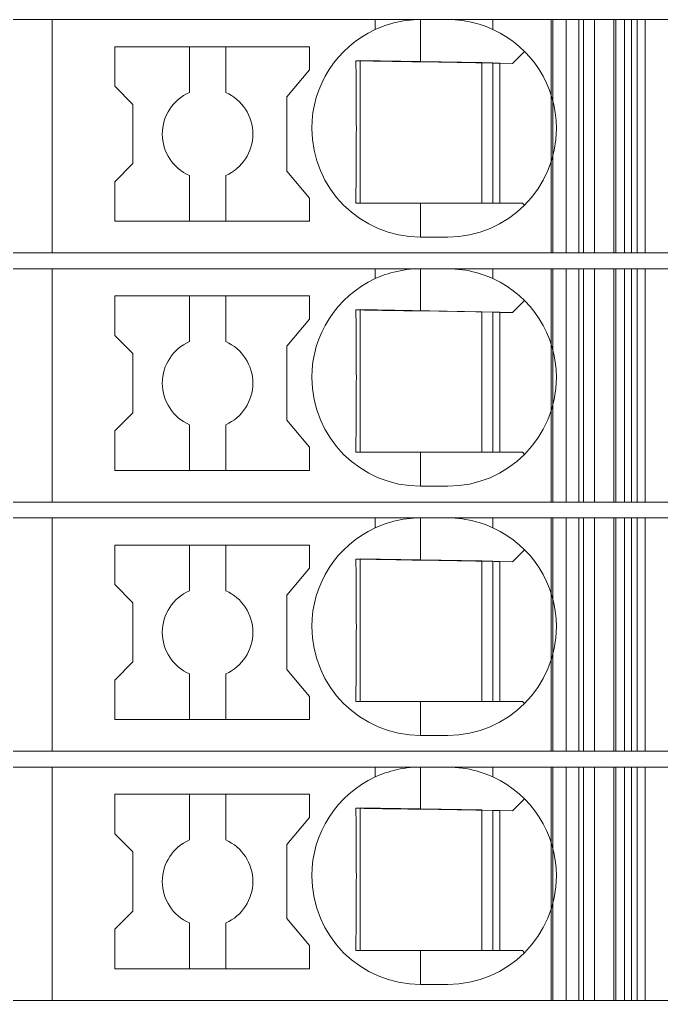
# Model space of a CAD drawing. Header units: millimetres. Extents: x 0 to 2100, y 0 to 1485.
# Drawn here: x 1261.2 to 1275.37, y 750.35 to 772 of the extents above; entities that cross this region are included whole.
import ezdxf
from ezdxf.enums import TextEntityAlignment as Align

# ---------------------------------------------------------------- set-up
doc = ezdxf.new("R2010")
doc.units = ezdxf.units.MM
for name, color, linetype, lineweight in [('EPLAN309', 5, 'Continuous', 5), ('EPLAN493', 5, 'Continuous', 5), ('MAIN-1', 7, 'Continuous', 5), ('MAIN-2', 7, 'Continuous', 5)]:
    doc.layers.add(name, color=color, linetype=linetype, lineweight=lineweight)
doc.styles.add('Tahoma', font='')
doc.styles.get('Tahoma').set_extended_font_data('Tahoma')

# ---------------------------------------------------------------- blocks, each defined once
blk = doc.blocks.new('EPLSYM_LibrarySPECIAL_Symbol12_Variant0_Placement8_5')
at = {"layer": 'EPLAN309', "lineweight": 13, "ltscale": 20}
blk.add_lwpolyline([(0, -5.15), (68.15, -5.15), (68.15, 0), (0, 0)], close=True, dxfattribs=at)
at = {"layer": 'EPLAN493', "color": 5, "style": 'Tahoma'}
blk.add_attdef('17_20450', text='', height=2.93475, dxfattribs=at).set_placement((0, -27.293475), align=Align.MIDDLE_RIGHT)
blk = doc.blocks.new('EPLSYM_LibrarySPECIAL_Symbol12_Variant0_Placement8_6')
at = {"layer": 'EPLAN309', "lineweight": 13, "ltscale": 20}
blk.add_lwpolyline([(0, -5.15), (68.15, -5.15), (68.15, 0), (0, 0)], close=True, dxfattribs=at)
at = {"layer": 'EPLAN493', "color": 5, "style": 'Tahoma'}
blk.add_attdef('17_20450', text='', height=2.93475, dxfattribs=at).set_placement((0, -27.293475), align=Align.MIDDLE_RIGHT)
blk = doc.blocks.new('EPLSYM_LibrarySPECIAL_Symbol12_Variant0_Placement8_7')
at = {"layer": 'EPLAN309', "lineweight": 13, "ltscale": 20}
blk.add_lwpolyline([(0, -5.15), (68.15, -5.15), (68.15, 0), (0, 0)], close=True, dxfattribs=at)
at = {"layer": 'EPLAN493', "color": 5, "style": 'Tahoma'}
blk.add_attdef('17_20450', text='', height=2.93475, dxfattribs=at).set_placement((0, -27.293475), align=Align.MIDDLE_RIGHT)
blk = doc.blocks.new('EPLSYM_LibrarySPECIAL_Symbol12_Variant0_Placement8_8')
at = {"layer": 'EPLAN309', "lineweight": 13, "ltscale": 20}
blk.add_lwpolyline([(0, -5.15), (68.15, -5.15), (68.15, 0), (0, 0)], close=True, dxfattribs=at)
at = {"layer": 'EPLAN493', "color": 5, "style": 'Tahoma'}
blk.add_attdef('17_20450', text='', height=2.93475, dxfattribs=at).set_placement((0, -27.293475), align=Align.MIDDLE_RIGHT)

msp = doc.modelspace()

# ---------------------------------------------------------------- linework, layer by layer
at = {"layer": 'MAIN-1'}
for p, q in [((1261.919, 772), (1261.2, 772)), ((1269.05, 772), (1261.919, 772)), ((1261.919, 772), (1261.919, 766.85)), ((1269.05, 772), (1270.05, 772)), ((1269.05, 771.782), (1269.05, 772)), ((1269.156, 771.827), (1269.102, 771.805)), ((1269.213, 771.849), (1269.156, 771.827)), ((1269.272, 771.87), (1269.213, 771.849)), ((1269.333, 771.89), (1269.272, 771.87)), ((1269.397, 771.909), (1269.333, 771.89)), ((1269.463, 771.927), (1269.397, 771.909)), ((1269.531, 771.943), (1269.463, 771.927)), ((1269.601, 771.958), (1269.531, 771.943)), ((1269.673, 771.97), (1269.601, 771.958)), ((1269.746, 771.981), (1269.673, 771.97)), ((1269.821, 771.989), (1269.746, 771.981)), ((1269.897, 771.995), (1269.821, 771.989)), ((1269.973, 771.999), (1269.897, 771.995)), ((1270.05, 772), (1269.973, 771.999)), ((1270.05, 771.068), (1270.05, 772)), ((1270.05, 772), (1270.65, 772)), ((1270.65, 772), (1270.732, 771.999)), ((1271.65, 772), (1270.65, 772)), ((1270.732, 771.999), (1270.814, 771.994)), ((1270.814, 771.994), (1270.896, 771.987)), ((1270.896, 771.987), (1270.975, 771.978)), ((1270.975, 771.978), (1271.053, 771.966)), ((1271.053, 771.966), (1271.13, 771.952)), ((1271.13, 771.952), (1271.204, 771.935)), ((1271.204, 771.935), (1271.275, 771.917)), ((1271.275, 771.917), (1271.345, 771.897)), ((1271.345, 771.897), (1271.411, 771.876)), ((1271.411, 771.876), (1271.475, 771.854)), ((1271.475, 771.854), (1271.536, 771.831)), ((1271.536, 771.831), (1271.594, 771.806)), ((1271.65, 772), (1274.704, 772)), ((1271.65, 771.782), (1271.65, 772)), ((1274.832, 772), (1274.704, 772)), ((1274.704, 766.85), (1274.704, 772)), ((1274.832, 772), (1275.367, 772)), ((1274.832, 766.85), (1274.832, 772)), ((1269.102, 771.805), (1269.05, 771.782)), ((1271.594, 771.806), (1271.65, 771.782)), ((1263.3, 771.4), (1263.3, 770.529)), ((1263.3, 771.4), (1267.6, 771.4)), ((1264.95, 771.4), (1264.95, 770.392)), ((1265.75, 770.392), (1265.75, 771.4)), ((1267.6, 770.889), (1267.6, 771.4)), ((1272.083, 771.033), (1272.347, 771.297)), ((1268.624, 771.092), (1268.625, 771.022)), ((1268.685, 771.091), (1268.624, 771.092)), ((1268.625, 771.022), (1268.625, 770.95)), ((1268.746, 771.09), (1268.685, 771.091)), ((1268.721, 771.091), (1268.721, 767.95)), ((1268.809, 771.089), (1268.746, 771.09)), ((1268.873, 771.088), (1268.809, 771.089)), ((1268.937, 771.087), (1268.873, 771.088)), ((1269.003, 771.086), (1268.937, 771.087)), ((1269.071, 771.085), (1269.003, 771.086)), ((1269.14, 771.084), (1269.071, 771.085)), ((1269.21, 771.082), (1269.14, 771.084)), ((1269.283, 771.081), (1269.21, 771.082)), ((1269.358, 771.08), (1269.283, 771.081)), ((1269.435, 771.079), (1269.358, 771.08)), ((1269.514, 771.077), (1269.435, 771.079)), ((1269.597, 771.076), (1269.514, 771.077)), ((1269.682, 771.075), (1269.597, 771.076)), ((1269.771, 771.073), (1269.682, 771.075)), ((1269.862, 771.071), (1269.771, 771.073)), ((1269.955, 771.07), (1269.862, 771.071)), ((1270.05, 771.068), (1269.955, 771.07)), ((1270.05, 771.068), (1272.083, 771.033)), ((1271.4, 771.045), (1271.4, 767.95)), ((1271.65, 767.95), (1271.65, 771.04)), ((1271.8, 771.038), (1271.8, 767.95)), ((1267.1, 770.293), (1267.6, 770.889)), ((1268.625, 770.95), (1268.626, 770.877)), ((1268.626, 770.877), (1268.627, 770.803)), ((1268.627, 770.803), (1268.628, 770.727)), ((1263.7, 770.129), (1263.3, 770.529)), ((1268.628, 770.727), (1268.628, 770.649)), ((1268.628, 770.649), (1268.629, 770.57)), ((1268.629, 770.57), (1268.63, 770.488)), ((1268.63, 770.488), (1268.63, 770.404)), ((1268.63, 770.404), (1268.631, 770.317)), ((1268.631, 770.317), (1268.631, 770.226)), ((1263.7, 770.129), (1263.7, 768.821)), ((1267.1, 770.293), (1267.1, 768.657)), ((1268.631, 770.226), (1268.632, 770.132)), ((1268.632, 770.132), (1268.633, 770.034)), ((1268.633, 770.034), (1268.633, 769.931)), ((1268.633, 769.931), (1268.633, 769.824)), ((1268.633, 769.824), (1268.633, 769.713)), ((1268.633, 769.713), (1268.634, 769.6)), ((1268.634, 769.6), (1268.633, 769.479)), ((1268.633, 769.479), (1268.633, 769.361)), ((1268.633, 769.247), (1268.632, 769.138)), ((1268.633, 769.361), (1268.633, 769.247)), ((1268.632, 769.034), (1268.631, 768.934)), ((1268.632, 769.138), (1268.632, 769.034)), ((1263.7, 768.821), (1263.3, 768.421)), ((1268.631, 768.839), (1268.63, 768.748)), ((1268.631, 768.934), (1268.631, 768.839)), ((1267.1, 768.657), (1267.6, 768.061)), ((1268.629, 768.659), (1268.628, 768.573)), ((1268.63, 768.748), (1268.629, 768.659)), ((1263.3, 768.421), (1263.3, 767.55)), ((1264.95, 768.558), (1264.95, 767.55)), ((1265.75, 768.558), (1265.75, 767.55)), ((1268.627, 768.408), (1268.626, 768.329)), ((1268.628, 768.49), (1268.627, 768.408)), ((1268.628, 768.573), (1268.628, 768.49)), ((1268.625, 768.25), (1268.624, 768.174)), ((1268.624, 768.174), (1268.624, 768.098)), ((1268.626, 768.329), (1268.625, 768.25)), ((1267.6, 767.55), (1267.6, 768.061)), ((1268.623, 768.024), (1268.622, 767.95)), ((1268.622, 767.95), (1268.683, 767.95)), ((1268.624, 768.098), (1268.623, 768.024)), ((1268.683, 767.95), (1268.746, 767.95)), ((1268.746, 767.95), (1268.809, 767.95)), ((1268.809, 767.95), (1268.873, 767.95)), ((1268.873, 767.95), (1268.939, 767.95)), ((1268.939, 767.95), (1269.005, 767.95)), ((1269.005, 767.95), (1269.074, 767.95)), ((1269.074, 767.95), (1269.144, 767.95)), ((1269.144, 767.95), (1269.215, 767.95)), ((1269.215, 767.95), (1269.289, 767.95)), ((1269.289, 767.95), (1269.364, 767.95)), ((1269.364, 767.95), (1269.442, 767.95)), ((1269.442, 767.95), (1269.522, 767.95)), ((1269.522, 767.95), (1269.605, 767.95)), ((1269.605, 767.95), (1269.69, 767.95)), ((1269.69, 767.95), (1269.778, 767.95)), ((1269.778, 767.95), (1269.867, 767.95)), ((1269.867, 767.95), (1269.958, 767.95)), ((1269.958, 767.95), (1270.05, 767.95)), ((1270.05, 767.95), (1272.3, 767.95)), ((1270.05, 767.95), (1270.05, 767.2)), ((1272.347, 767.903), (1272.3, 767.95)), ((1267.6, 767.55), (1263.3, 767.55)), ((1270.65, 767.2), (1270.05, 767.2)), ((1261.919, 766.85), (1261.2, 766.85)), ((1261.919, 766.85), (1274.704, 766.85)), ((1273.544, 766.85), (1273.544, 766.85)), ((1273.65, 766.85), (1273.65, 766.85)), ((1274.832, 766.85), (1274.704, 766.85)), ((1274.832, 766.85), (1275.367, 766.85)), ((1261.919, 766.5), (1261.2, 766.5)), ((1269.05, 766.5), (1261.919, 766.5)), ((1261.919, 766.5), (1261.919, 761.35)), ((1269.05, 766.5), (1270.05, 766.5)), ((1269.05, 766.282), (1269.05, 766.5)), ((1269.463, 766.427), (1269.397, 766.409)), ((1269.531, 766.443), (1269.463, 766.427)), ((1269.601, 766.458), (1269.531, 766.443)), ((1269.673, 766.47), (1269.601, 766.458)), ((1269.746, 766.481), (1269.673, 766.47)), ((1269.821, 766.489), (1269.746, 766.481)), ((1269.897, 766.495), (1269.821, 766.489)), ((1269.973, 766.499), (1269.897, 766.495)), ((1270.05, 766.5), (1269.973, 766.499)), ((1270.05, 765.568), (1270.05, 766.5)), ((1270.05, 766.5), (1270.65, 766.5)), ((1270.65, 766.5), (1270.732, 766.499)), ((1271.65, 766.5), (1270.65, 766.5)), ((1270.732, 766.499), (1270.814, 766.494)), ((1270.814, 766.494), (1270.896, 766.487)), ((1270.896, 766.487), (1270.975, 766.478)), ((1270.975, 766.478), (1271.053, 766.466)), ((1271.053, 766.466), (1271.13, 766.452)), ((1271.13, 766.452), (1271.204, 766.435)), ((1271.204, 766.435), (1271.275, 766.417)), ((1271.275, 766.417), (1271.345, 766.397)), ((1271.65, 766.5), (1274.704, 766.5)), ((1271.65, 766.282), (1271.65, 766.5)), ((1274.832, 766.5), (1274.704, 766.5)), ((1274.704, 761.35), (1274.704, 766.5)), ((1274.832, 766.5), (1275.367, 766.5)), ((1274.832, 761.35), (1274.832, 766.5)), ((1269.102, 766.305), (1269.05, 766.282)), ((1269.156, 766.327), (1269.102, 766.305)), ((1269.213, 766.349), (1269.156, 766.327)), ((1269.272, 766.37), (1269.213, 766.349)), ((1269.333, 766.39), (1269.272, 766.37)), ((1269.397, 766.409), (1269.333, 766.39)), ((1271.345, 766.397), (1271.411, 766.376)), ((1271.411, 766.376), (1271.475, 766.354)), ((1271.475, 766.354), (1271.536, 766.331)), ((1271.536, 766.331), (1271.594, 766.306)), ((1271.594, 766.306), (1271.65, 766.282)), ((1263.3, 765.9), (1263.3, 765.029)), ((1263.3, 765.9), (1267.6, 765.9)), ((1264.95, 765.9), (1264.95, 764.892)), ((1265.75, 764.892), (1265.75, 765.9)), ((1267.6, 765.389), (1267.6, 765.9)), ((1272.083, 765.533), (1272.347, 765.797)), ((1268.624, 765.592), (1268.625, 765.522)), ((1268.685, 765.591), (1268.624, 765.592)), ((1268.746, 765.59), (1268.685, 765.591)), ((1268.721, 765.591), (1268.721, 762.45)), ((1268.809, 765.589), (1268.746, 765.59)), ((1268.873, 765.588), (1268.809, 765.589)), ((1268.937, 765.587), (1268.873, 765.588)), ((1269.003, 765.586), (1268.937, 765.587)), ((1269.071, 765.585), (1269.003, 765.586)), ((1269.14, 765.584), (1269.071, 765.585)), ((1269.21, 765.582), (1269.14, 765.584)), ((1269.283, 765.581), (1269.21, 765.582)), ((1269.358, 765.58), (1269.283, 765.581)), ((1269.435, 765.579), (1269.358, 765.58)), ((1269.514, 765.577), (1269.435, 765.579)), ((1269.597, 765.576), (1269.514, 765.577)), ((1269.682, 765.575), (1269.597, 765.576)), ((1269.771, 765.573), (1269.682, 765.575)), ((1269.862, 765.571), (1269.771, 765.573)), ((1269.955, 765.57), (1269.862, 765.571)), ((1270.05, 765.568), (1269.955, 765.57)), ((1270.05, 765.568), (1272.083, 765.533)), ((1271.4, 765.545), (1271.4, 762.45)), ((1267.1, 764.793), (1267.6, 765.389)), ((1268.625, 765.522), (1268.625, 765.45)), ((1268.625, 765.45), (1268.626, 765.377)), ((1268.626, 765.377), (1268.627, 765.303)), ((1271.65, 762.45), (1271.65, 765.54)), ((1271.8, 765.538), (1271.8, 762.45)), ((1268.627, 765.303), (1268.628, 765.227)), ((1268.628, 765.227), (1268.628, 765.149)), ((1268.628, 765.149), (1268.629, 765.07)), ((1263.7, 764.629), (1263.3, 765.029)), ((1268.629, 765.07), (1268.63, 764.988)), ((1268.63, 764.988), (1268.63, 764.904)), ((1268.63, 764.904), (1268.631, 764.817)), ((1267.1, 764.793), (1267.1, 763.157)), ((1268.631, 764.817), (1268.631, 764.726)), ((1268.631, 764.726), (1268.632, 764.632)), ((1263.7, 764.629), (1263.7, 763.321)), ((1268.632, 764.632), (1268.633, 764.534)), ((1268.633, 764.534), (1268.633, 764.431)), ((1268.633, 764.431), (1268.633, 764.324)), ((1268.633, 764.324), (1268.633, 764.213)), ((1268.633, 764.213), (1268.634, 764.1)), ((1268.634, 764.1), (1268.633, 763.979)), ((1268.633, 763.979), (1268.633, 763.861)), ((1268.633, 763.861), (1268.633, 763.747)), ((1268.633, 763.747), (1268.632, 763.638)), ((1268.632, 763.638), (1268.632, 763.534)), ((1268.632, 763.534), (1268.631, 763.434)), ((1268.631, 763.434), (1268.631, 763.339)), ((1263.7, 763.321), (1263.3, 762.921)), ((1268.63, 763.248), (1268.629, 763.159)), ((1268.631, 763.339), (1268.63, 763.248)), ((1264.95, 763.058), (1264.95, 762.05)), ((1265.75, 763.058), (1265.75, 762.05)), ((1267.1, 763.157), (1267.6, 762.561)), ((1268.628, 762.99), (1268.627, 762.908)), ((1268.629, 763.159), (1268.628, 763.073)), ((1268.628, 763.073), (1268.628, 762.99)), ((1263.3, 762.921), (1263.3, 762.05)), ((1268.625, 762.75), (1268.624, 762.674)), ((1268.626, 762.829), (1268.625, 762.75)), ((1268.627, 762.908), (1268.626, 762.829)), ((1267.6, 762.05), (1267.6, 762.561)), ((1268.623, 762.524), (1268.622, 762.45)), ((1268.624, 762.598), (1268.623, 762.524)), ((1268.624, 762.674), (1268.624, 762.598)), ((1268.622, 762.45), (1268.683, 762.45)), ((1268.683, 762.45), (1268.746, 762.45)), ((1268.746, 762.45), (1268.809, 762.45)), ((1268.809, 762.45), (1268.873, 762.45)), ((1268.873, 762.45), (1268.939, 762.45)), ((1268.939, 762.45), (1269.005, 762.45)), ((1269.005, 762.45), (1269.074, 762.45)), ((1269.074, 762.45), (1269.144, 762.45)), ((1269.144, 762.45), (1269.215, 762.45)), ((1269.215, 762.45), (1269.289, 762.45)), ((1269.289, 762.45), (1269.364, 762.45)), ((1269.364, 762.45), (1269.442, 762.45)), ((1269.442, 762.45), (1269.522, 762.45)), ((1269.522, 762.45), (1269.605, 762.45)), ((1269.605, 762.45), (1269.69, 762.45)), ((1269.69, 762.45), (1269.778, 762.45)), ((1269.778, 762.45), (1269.867, 762.45)), ((1269.867, 762.45), (1269.958, 762.45)), ((1269.958, 762.45), (1270.05, 762.45)), ((1270.05, 762.45), (1272.3, 762.45)), ((1270.05, 762.45), (1270.05, 761.7)), ((1272.347, 762.403), (1272.3, 762.45)), ((1267.6, 762.05), (1263.3, 762.05)), ((1270.65, 761.7), (1270.05, 761.7)), ((1261.919, 761.35), (1261.2, 761.35)), ((1261.919, 761.35), (1274.704, 761.35)), ((1273.544, 761.35), (1273.544, 761.35)), ((1273.65, 761.35), (1273.65, 761.35)), ((1274.832, 761.35), (1274.704, 761.35)), ((1274.832, 761.35), (1275.367, 761.35)), ((1261.919, 761), (1261.2, 761)), ((1269.05, 761), (1261.919, 761)), ((1261.919, 761), (1261.919, 755.85)), ((1269.05, 761), (1270.05, 761)), ((1269.05, 760.782), (1269.05, 761)), ((1269.973, 760.999), (1269.897, 760.995)), ((1270.05, 761), (1269.973, 760.999)), ((1270.05, 760.068), (1270.05, 761)), ((1270.05, 761), (1270.65, 761)), ((1270.65, 761), (1270.732, 760.999)), ((1271.65, 761), (1270.65, 761)), ((1270.732, 760.999), (1270.814, 760.994)), ((1271.65, 761), (1274.704, 761)), ((1271.65, 760.782), (1271.65, 761)), ((1274.832, 761), (1274.704, 761)), ((1274.704, 755.85), (1274.704, 761)), ((1274.832, 761), (1275.367, 761)), ((1274.832, 755.85), (1274.832, 761)), ((1269.102, 760.805), (1269.05, 760.782)), ((1269.156, 760.827), (1269.102, 760.805)), ((1269.213, 760.849), (1269.156, 760.827)), ((1269.272, 760.87), (1269.213, 760.849)), ((1269.333, 760.89), (1269.272, 760.87)), ((1269.397, 760.909), (1269.333, 760.89)), ((1269.463, 760.927), (1269.397, 760.909)), ((1269.531, 760.943), (1269.463, 760.927)), ((1269.601, 760.958), (1269.531, 760.943)), ((1269.673, 760.97), (1269.601, 760.958)), ((1269.746, 760.981), (1269.673, 760.97)), ((1269.821, 760.989), (1269.746, 760.981)), ((1269.897, 760.995), (1269.821, 760.989)), ((1270.814, 760.994), (1270.896, 760.987)), ((1270.896, 760.987), (1270.975, 760.978)), ((1270.975, 760.978), (1271.053, 760.966)), ((1271.053, 760.966), (1271.13, 760.952)), ((1271.13, 760.952), (1271.204, 760.935)), ((1271.204, 760.935), (1271.275, 760.917)), ((1271.275, 760.917), (1271.345, 760.897)), ((1271.345, 760.897), (1271.411, 760.876)), ((1271.411, 760.876), (1271.475, 760.854)), ((1271.475, 760.854), (1271.536, 760.831)), ((1271.536, 760.831), (1271.594, 760.806)), ((1271.594, 760.806), (1271.65, 760.782)), ((1263.3, 760.4), (1263.3, 759.529)), ((1263.3, 760.4), (1267.6, 760.4)), ((1264.95, 760.4), (1264.95, 759.392)), ((1265.75, 759.392), (1265.75, 760.4)), ((1267.6, 759.889), (1267.6, 760.4)), ((1272.083, 760.033), (1272.347, 760.297)), ((1268.624, 760.092), (1268.625, 760.022)), ((1268.685, 760.091), (1268.624, 760.092)), ((1268.625, 760.022), (1268.625, 759.95)), ((1268.625, 759.95), (1268.626, 759.877)), ((1268.746, 760.09), (1268.685, 760.091)), ((1268.721, 760.091), (1268.721, 756.95)), ((1268.809, 760.089), (1268.746, 760.09)), ((1268.873, 760.088), (1268.809, 760.089)), ((1268.937, 760.087), (1268.873, 760.088)), ((1269.003, 760.086), (1268.937, 760.087)), ((1269.071, 760.085), (1269.003, 760.086)), ((1269.14, 760.084), (1269.071, 760.085)), ((1269.21, 760.082), (1269.14, 760.084)), ((1269.283, 760.081), (1269.21, 760.082)), ((1269.358, 760.08), (1269.283, 760.081)), ((1269.435, 760.079), (1269.358, 760.08)), ((1269.514, 760.077), (1269.435, 760.079)), ((1269.597, 760.076), (1269.514, 760.077)), ((1269.682, 760.075), (1269.597, 760.076)), ((1269.771, 760.073), (1269.682, 760.075)), ((1269.862, 760.071), (1269.771, 760.073)), ((1269.955, 760.07), (1269.862, 760.071)), ((1270.05, 760.068), (1269.955, 760.07)), ((1270.05, 760.068), (1272.083, 760.033)), ((1271.4, 760.045), (1271.4, 756.95)), ((1271.65, 756.95), (1271.65, 760.04)), ((1271.8, 760.038), (1271.8, 756.95)), ((1267.1, 759.293), (1267.6, 759.889)), ((1268.626, 759.877), (1268.627, 759.803)), ((1268.627, 759.803), (1268.628, 759.727)), ((1268.628, 759.727), (1268.628, 759.649)), ((1263.7, 759.129), (1263.3, 759.529)), ((1268.628, 759.649), (1268.629, 759.57)), ((1268.629, 759.57), (1268.63, 759.488)), ((1268.63, 759.488), (1268.63, 759.404)), ((1267.1, 759.293), (1267.1, 757.657)), ((1268.63, 759.404), (1268.631, 759.317)), ((1268.631, 759.317), (1268.631, 759.226)), ((1263.7, 759.129), (1263.7, 757.821)), ((1268.631, 759.226), (1268.632, 759.132)), ((1268.632, 759.132), (1268.633, 759.034)), ((1268.633, 759.034), (1268.633, 758.931)), ((1268.633, 758.931), (1268.633, 758.824)), ((1268.633, 758.824), (1268.633, 758.713)), ((1268.633, 758.713), (1268.634, 758.6)), ((1268.634, 758.6), (1268.633, 758.479)), ((1268.633, 758.479), (1268.633, 758.361)), ((1268.633, 758.247), (1268.632, 758.138)), ((1268.633, 758.361), (1268.633, 758.247)), ((1268.632, 758.034), (1268.631, 757.934)), ((1268.632, 758.138), (1268.632, 758.034)), ((1263.7, 757.821), (1263.3, 757.421)), ((1268.631, 757.839), (1268.63, 757.748)), ((1268.631, 757.934), (1268.631, 757.839)), ((1264.95, 757.558), (1264.95, 756.55)), ((1265.75, 757.558), (1265.75, 756.55)), ((1267.1, 757.657), (1267.6, 757.061)), ((1268.629, 757.659), (1268.628, 757.573)), ((1268.628, 757.573), (1268.628, 757.49)), ((1268.63, 757.748), (1268.629, 757.659)), ((1263.3, 757.421), (1263.3, 756.55)), ((1268.626, 757.329), (1268.625, 757.25)), ((1268.627, 757.408), (1268.626, 757.329)), ((1268.628, 757.49), (1268.627, 757.408)), ((1268.625, 757.25), (1268.624, 757.174)), ((1268.624, 757.174), (1268.624, 757.098)), ((1267.6, 756.55), (1267.6, 757.061)), ((1268.623, 757.024), (1268.622, 756.95)), ((1268.622, 756.95), (1268.683, 756.95)), ((1268.624, 757.098), (1268.623, 757.024)), ((1268.683, 756.95), (1268.746, 756.95)), ((1268.746, 756.95), (1268.809, 756.95)), ((1268.809, 756.95), (1268.873, 756.95)), ((1268.873, 756.95), (1268.939, 756.95)), ((1268.939, 756.95), (1269.005, 756.95)), ((1269.005, 756.95), (1269.074, 756.95)), ((1269.074, 756.95), (1269.144, 756.95)), ((1269.144, 756.95), (1269.215, 756.95)), ((1269.215, 756.95), (1269.289, 756.95)), ((1269.289, 756.95), (1269.364, 756.95)), ((1269.364, 756.95), (1269.442, 756.95)), ((1269.442, 756.95), (1269.522, 756.95)), ((1269.522, 756.95), (1269.605, 756.95)), ((1269.605, 756.95), (1269.69, 756.95)), ((1269.69, 756.95), (1269.778, 756.95)), ((1269.778, 756.95), (1269.867, 756.95)), ((1269.867, 756.95), (1269.958, 756.95)), ((1269.958, 756.95), (1270.05, 756.95)), ((1270.05, 756.95), (1272.3, 756.95)), ((1270.05, 756.95), (1270.05, 756.2)), ((1272.347, 756.903), (1272.3, 756.95)), ((1267.6, 756.55), (1263.3, 756.55)), ((1270.65, 756.2), (1270.05, 756.2)), ((1261.919, 755.85), (1261.2, 755.85)), ((1261.919, 755.85), (1274.704, 755.85)), ((1273.544, 755.85), (1273.544, 755.85)), ((1273.65, 755.85), (1273.65, 755.85)), ((1274.832, 755.85), (1274.704, 755.85)), ((1274.832, 755.85), (1275.367, 755.85)), ((1261.919, 755.5), (1261.2, 755.5)), ((1269.05, 755.5), (1261.919, 755.5)), ((1261.919, 755.5), (1261.919, 750.35)), ((1269.05, 755.5), (1270.05, 755.5)), ((1269.05, 755.282), (1269.05, 755.5)), ((1269.272, 755.37), (1269.213, 755.349)), ((1269.333, 755.39), (1269.272, 755.37)), ((1269.397, 755.409), (1269.333, 755.39)), ((1269.463, 755.427), (1269.397, 755.409)), ((1269.531, 755.443), (1269.463, 755.427)), ((1269.601, 755.458), (1269.531, 755.443)), ((1269.673, 755.47), (1269.601, 755.458)), ((1269.746, 755.481), (1269.673, 755.47)), ((1269.821, 755.489), (1269.746, 755.481)), ((1269.897, 755.495), (1269.821, 755.489)), ((1269.973, 755.499), (1269.897, 755.495)), ((1270.05, 755.5), (1269.973, 755.499)), ((1270.05, 754.568), (1270.05, 755.5)), ((1270.05, 755.5), (1270.65, 755.5)), ((1270.65, 755.5), (1270.732, 755.499)), ((1271.65, 755.5), (1270.65, 755.5)), ((1270.732, 755.499), (1270.814, 755.494)), ((1270.814, 755.494), (1270.896, 755.487)), ((1270.896, 755.487), (1270.975, 755.478)), ((1270.975, 755.478), (1271.053, 755.466)), ((1271.053, 755.466), (1271.13, 755.452)), ((1271.13, 755.452), (1271.204, 755.435)), ((1271.204, 755.435), (1271.275, 755.417)), ((1271.275, 755.417), (1271.345, 755.397)), ((1271.345, 755.397), (1271.411, 755.376)), ((1271.411, 755.376), (1271.475, 755.354)), ((1271.65, 755.5), (1274.704, 755.5)), ((1271.65, 755.282), (1271.65, 755.5)), ((1274.832, 755.5), (1274.704, 755.5)), ((1274.704, 750.35), (1274.704, 755.5)), ((1274.832, 755.5), (1275.367, 755.5)), ((1274.832, 750.35), (1274.832, 755.5)), ((1269.102, 755.305), (1269.05, 755.282)), ((1269.156, 755.327), (1269.102, 755.305)), ((1269.213, 755.349), (1269.156, 755.327)), ((1271.475, 755.354), (1271.536, 755.331)), ((1271.536, 755.331), (1271.594, 755.306)), ((1271.594, 755.306), (1271.65, 755.282)), ((1263.3, 754.9), (1263.3, 754.029)), ((1263.3, 754.9), (1267.6, 754.9)), ((1264.95, 754.9), (1264.95, 753.892)), ((1265.75, 753.892), (1265.75, 754.9)), ((1267.6, 754.389), (1267.6, 754.9)), ((1272.083, 754.533), (1272.347, 754.797)), ((1268.624, 754.592), (1268.625, 754.522)), ((1268.685, 754.591), (1268.624, 754.592)), ((1268.625, 754.522), (1268.625, 754.45)), ((1268.746, 754.59), (1268.685, 754.591)), ((1268.721, 754.591), (1268.721, 751.45)), ((1268.809, 754.589), (1268.746, 754.59)), ((1268.873, 754.588), (1268.809, 754.589)), ((1268.937, 754.587), (1268.873, 754.588)), ((1269.003, 754.586), (1268.937, 754.587)), ((1269.071, 754.585), (1269.003, 754.586)), ((1269.14, 754.584), (1269.071, 754.585)), ((1269.21, 754.582), (1269.14, 754.584)), ((1269.283, 754.581), (1269.21, 754.582)), ((1269.358, 754.58), (1269.283, 754.581)), ((1269.435, 754.579), (1269.358, 754.58)), ((1269.514, 754.577), (1269.435, 754.579)), ((1269.597, 754.576), (1269.514, 754.577)), ((1269.682, 754.575), (1269.597, 754.576)), ((1269.771, 754.573), (1269.682, 754.575)), ((1269.862, 754.571), (1269.771, 754.573)), ((1269.955, 754.57), (1269.862, 754.571)), ((1270.05, 754.568), (1269.955, 754.57)), ((1270.05, 754.568), (1272.083, 754.533)), ((1271.4, 754.545), (1271.4, 751.45)), ((1271.65, 751.45), (1271.65, 754.54)), ((1271.8, 754.538), (1271.8, 751.45)), ((1267.1, 753.793), (1267.6, 754.389)), ((1268.625, 754.45), (1268.626, 754.377)), ((1268.626, 754.377), (1268.627, 754.303)), ((1268.627, 754.303), (1268.628, 754.227)), ((1268.628, 754.227), (1268.628, 754.149)), ((1268.628, 754.149), (1268.629, 754.07)), ((1268.629, 754.07), (1268.63, 753.988)), ((1263.7, 753.629), (1263.3, 754.029)), ((1268.63, 753.988), (1268.63, 753.904)), ((1268.63, 753.904), (1268.631, 753.817)), ((1267.1, 753.793), (1267.1, 752.157)), ((1268.631, 753.817), (1268.631, 753.726)), ((1268.631, 753.726), (1268.632, 753.632)), ((1263.7, 753.629), (1263.7, 752.321)), ((1268.632, 753.632), (1268.633, 753.534)), ((1268.633, 753.534), (1268.633, 753.431)), ((1268.633, 753.431), (1268.633, 753.324)), ((1268.633, 753.324), (1268.633, 753.213)), ((1268.633, 753.213), (1268.634, 753.1)), ((1268.634, 753.1), (1268.633, 752.979)), ((1268.633, 752.979), (1268.633, 752.861)), ((1268.633, 752.861), (1268.633, 752.747)), ((1268.633, 752.747), (1268.632, 752.638)), ((1268.632, 752.638), (1268.632, 752.534)), ((1268.631, 752.339), (1268.63, 752.248)), ((1268.632, 752.534), (1268.631, 752.434)), ((1268.631, 752.434), (1268.631, 752.339)), ((1263.7, 752.321), (1263.3, 751.921)), ((1267.1, 752.157), (1267.6, 751.561)), ((1268.629, 752.159), (1268.628, 752.073)), ((1268.63, 752.248), (1268.629, 752.159)), ((1263.3, 751.921), (1263.3, 751.05)), ((1264.95, 752.058), (1264.95, 751.05)), ((1265.75, 752.058), (1265.75, 751.05)), ((1268.627, 751.908), (1268.626, 751.829)), ((1268.628, 751.99), (1268.627, 751.908)), ((1268.628, 752.073), (1268.628, 751.99)), ((1268.625, 751.75), (1268.624, 751.674)), ((1268.626, 751.829), (1268.625, 751.75)), ((1267.6, 751.05), (1267.6, 751.561)), ((1268.623, 751.524), (1268.622, 751.45)), ((1268.624, 751.598), (1268.623, 751.524)), ((1268.624, 751.674), (1268.624, 751.598)), ((1268.622, 751.45), (1268.683, 751.45)), ((1268.683, 751.45), (1268.746, 751.45)), ((1268.746, 751.45), (1268.809, 751.45)), ((1268.809, 751.45), (1268.873, 751.45)), ((1268.873, 751.45), (1268.939, 751.45)), ((1268.939, 751.45), (1269.005, 751.45)), ((1269.005, 751.45), (1269.074, 751.45)), ((1269.074, 751.45), (1269.144, 751.45)), ((1269.144, 751.45), (1269.215, 751.45)), ((1269.215, 751.45), (1269.289, 751.45)), ((1269.289, 751.45), (1269.364, 751.45)), ((1269.364, 751.45), (1269.442, 751.45)), ((1269.442, 751.45), (1269.522, 751.45)), ((1269.522, 751.45), (1269.605, 751.45)), ((1269.605, 751.45), (1269.69, 751.45)), ((1269.69, 751.45), (1269.778, 751.45)), ((1269.778, 751.45), (1269.867, 751.45)), ((1269.867, 751.45), (1269.958, 751.45)), ((1269.958, 751.45), (1270.05, 751.45)), ((1270.05, 751.45), (1272.3, 751.45)), ((1270.05, 751.45), (1270.05, 750.7)), ((1272.347, 751.403), (1272.3, 751.45)), ((1267.6, 751.05), (1263.3, 751.05)), ((1270.65, 750.7), (1270.05, 750.7)), ((1261.919, 750.35), (1261.2, 750.35)), ((1261.919, 750.35), (1274.704, 750.35)), ((1273.544, 750.35), (1273.544, 750.35)), ((1273.65, 750.35), (1273.65, 750.35)), ((1274.832, 750.35), (1274.704, 750.35)), ((1274.832, 750.35), (1275.367, 750.35))]:
    msp.add_line(p, q, dxfattribs=at)
for centre, radius, start, end in [((1270.05, 769.6), 2.4, 114.6244, 180), ((1270.65, 769.6), 2.4, 0, 65.3756), ((1265.35, 769.475), 1, 113.5782, 180), ((1265.35, 769.475), 1, 0, 66.4218), ((1265.35, 769.475), 1, 180, 246.4218), ((1265.35, 769.475), 1, 293.5782, 0), ((1270.05, 769.6), 2.4, 180, 270), ((1270.65, 769.6), 2.4, 270, 0), ((1270.05, 764.1), 2.4, 114.6244, 180), ((1270.65, 764.1), 2.4, 0, 65.3756), ((1265.35, 763.975), 1, 113.5782, 180), ((1265.35, 763.975), 1, 0, 66.4218), ((1270.05, 764.1), 2.4, 180, 270), ((1270.65, 764.1), 2.4, 270, 0), ((1265.35, 763.975), 1, 180, 246.4218), ((1265.35, 763.975), 1, 293.5782, 0), ((1270.05, 758.6), 2.4, 114.6244, 180), ((1270.65, 758.6), 2.4, 0, 65.3756), ((1265.35, 758.475), 1, 113.5782, 180), ((1265.35, 758.475), 1, 0, 66.4218), ((1265.35, 758.475), 1, 180, 246.4218), ((1265.35, 758.475), 1, 293.5782, 0), ((1270.05, 758.6), 2.4, 180, 270), ((1270.65, 758.6), 2.4, 270, 0), ((1270.05, 753.1), 2.4, 114.6244, 180), ((1270.65, 753.1), 2.4, 0, 65.3756), ((1265.35, 752.975), 1, 113.5782, 180), ((1265.35, 752.975), 1, 0, 66.4218), ((1270.05, 753.1), 2.4, 180, 270), ((1270.65, 753.1), 2.4, 270, 0), ((1265.35, 752.975), 1, 180, 246.4218), ((1265.35, 752.975), 1, 293.5782, 0)]:
    msp.add_arc(centre, radius, start, end, dxfattribs=at)
at = {"layer": 'MAIN-2'}
for p, q in [((1272.931, 766.85), (1272.931, 772)), ((1272.971, 772), (1272.971, 766.85)), ((1273.262, 772), (1273.262, 766.85)), ((1273.544, 766.85), (1273.544, 772)), ((1273.65, 766.85), (1273.65, 772)), ((1273.891, 772), (1273.891, 766.85)), ((1274.316, 772), (1274.316, 766.85)), ((1274.361, 772), (1274.361, 766.85)), ((1274.363, 766.85), (1274.363, 772)), ((1274.55, 772), (1274.55, 766.85)), ((1275.008, 766.85), (1275.008, 772)), ((1268.721, 771.1), (1268.624, 771.092)), ((1268.721, 771.1), (1268.721, 771.091)), ((1271.4, 771.053), (1268.721, 771.1)), ((1271.4, 771.048), (1271.4, 771.053)), ((1271.65, 771.043), (1271.4, 771.048)), ((1271.4, 771.048), (1271.4, 771.045)), ((1271.65, 771.043), (1271.65, 771.042)), ((1271.8, 771.039), (1271.65, 771.042)), ((1271.65, 771.04), (1271.65, 771.042)), ((1271.8, 771.038), (1271.8, 771.039)), ((1271.8, 771.038), (1272.083, 771.033)), ((1271.8, 771.038), (1271.8, 771.038)), ((1271.4, 767.95), (1271.4, 767.95)), ((1271.65, 767.95), (1271.65, 767.95)), ((1272.347, 767.903), (1272.347, 767.903)), ((1272.931, 761.35), (1272.931, 766.5)), ((1272.971, 766.5), (1272.971, 761.35)), ((1273.262, 766.5), (1273.262, 761.35)), ((1273.544, 761.35), (1273.544, 766.5)), ((1273.65, 761.35), (1273.65, 766.5)), ((1273.891, 766.5), (1273.891, 761.35)), ((1274.316, 766.5), (1274.316, 761.35)), ((1274.361, 766.5), (1274.361, 761.35)), ((1274.363, 761.35), (1274.363, 766.5)), ((1274.55, 766.5), (1274.55, 761.35)), ((1275.008, 761.35), (1275.008, 766.5)), ((1268.721, 765.6), (1268.624, 765.592)), ((1268.721, 765.6), (1268.721, 765.591)), ((1271.4, 765.553), (1268.721, 765.6)), ((1271.4, 765.548), (1271.4, 765.553)), ((1271.65, 765.543), (1271.4, 765.548)), ((1271.4, 765.548), (1271.4, 765.545)), ((1271.65, 765.543), (1271.65, 765.542)), ((1271.8, 765.539), (1271.65, 765.542)), ((1271.65, 765.54), (1271.65, 765.542)), ((1271.8, 765.538), (1271.8, 765.539)), ((1271.8, 765.538), (1272.083, 765.533)), ((1271.8, 765.538), (1271.8, 765.538)), ((1271.4, 762.45), (1271.4, 762.45)), ((1271.65, 762.45), (1271.65, 762.45)), ((1272.347, 762.403), (1272.347, 762.403)), ((1272.931, 755.85), (1272.931, 761)), ((1272.971, 761), (1272.971, 755.85)), ((1273.262, 761), (1273.262, 755.85)), ((1273.544, 755.85), (1273.544, 761)), ((1273.65, 755.85), (1273.65, 761)), ((1273.891, 761), (1273.891, 755.85)), ((1274.316, 761), (1274.316, 755.85)), ((1274.361, 761), (1274.361, 755.85)), ((1274.363, 755.85), (1274.363, 761)), ((1274.55, 761), (1274.55, 755.85)), ((1275.008, 755.85), (1275.008, 761)), ((1268.721, 760.1), (1268.624, 760.092)), ((1268.721, 760.1), (1268.721, 760.091)), ((1271.4, 760.053), (1268.721, 760.1)), ((1271.4, 760.048), (1271.4, 760.053)), ((1271.65, 760.043), (1271.4, 760.048)), ((1271.4, 760.048), (1271.4, 760.045)), ((1271.65, 760.043), (1271.65, 760.042)), ((1271.8, 760.039), (1271.65, 760.042)), ((1271.65, 760.04), (1271.65, 760.042)), ((1271.8, 760.038), (1271.8, 760.039)), ((1271.8, 760.038), (1272.083, 760.033)), ((1271.8, 760.038), (1271.8, 760.038)), ((1271.4, 756.95), (1271.4, 756.95)), ((1271.65, 756.95), (1271.65, 756.95)), ((1272.347, 756.903), (1272.347, 756.903)), ((1272.931, 750.35), (1272.931, 755.5)), ((1272.971, 755.5), (1272.971, 750.35)), ((1273.262, 755.5), (1273.262, 750.35)), ((1273.544, 750.35), (1273.544, 755.5)), ((1273.65, 750.35), (1273.65, 755.5)), ((1273.891, 755.5), (1273.891, 750.35)), ((1274.316, 755.5), (1274.316, 750.35)), ((1274.361, 755.5), (1274.361, 750.35)), ((1274.363, 750.35), (1274.363, 755.5)), ((1274.55, 755.5), (1274.55, 750.35)), ((1275.008, 750.35), (1275.008, 755.5)), ((1268.721, 754.6), (1268.624, 754.592)), ((1268.721, 754.6), (1268.721, 754.591)), ((1271.4, 754.553), (1268.721, 754.6)), ((1271.4, 754.548), (1271.4, 754.553)), ((1271.65, 754.543), (1271.4, 754.548)), ((1271.4, 754.548), (1271.4, 754.545)), ((1271.65, 754.543), (1271.65, 754.542)), ((1271.8, 754.539), (1271.65, 754.542)), ((1271.65, 754.54), (1271.65, 754.542)), ((1271.8, 754.538), (1271.8, 754.539)), ((1271.8, 754.538), (1272.083, 754.533)), ((1271.8, 754.538), (1271.8, 754.538)), ((1271.4, 751.45), (1271.4, 751.45)), ((1271.65, 751.45), (1271.65, 751.45)), ((1272.347, 751.403), (1272.347, 751.403))]:
    msp.add_line(p, q, dxfattribs=at)

# ---------------------------------------------------------------- block references
for name, p in [('EPLSYM_LibrarySPECIAL_Symbol12_Variant0_Placement8_5', (1222, 772)), ('EPLSYM_LibrarySPECIAL_Symbol12_Variant0_Placement8_6', (1222, 766.5)), ('EPLSYM_LibrarySPECIAL_Symbol12_Variant0_Placement8_7', (1222, 761)), ('EPLSYM_LibrarySPECIAL_Symbol12_Variant0_Placement8_8', (1222, 755.5))]:
    msp.add_blockref(name, p)

doc.saveas('drawing.dxf')
